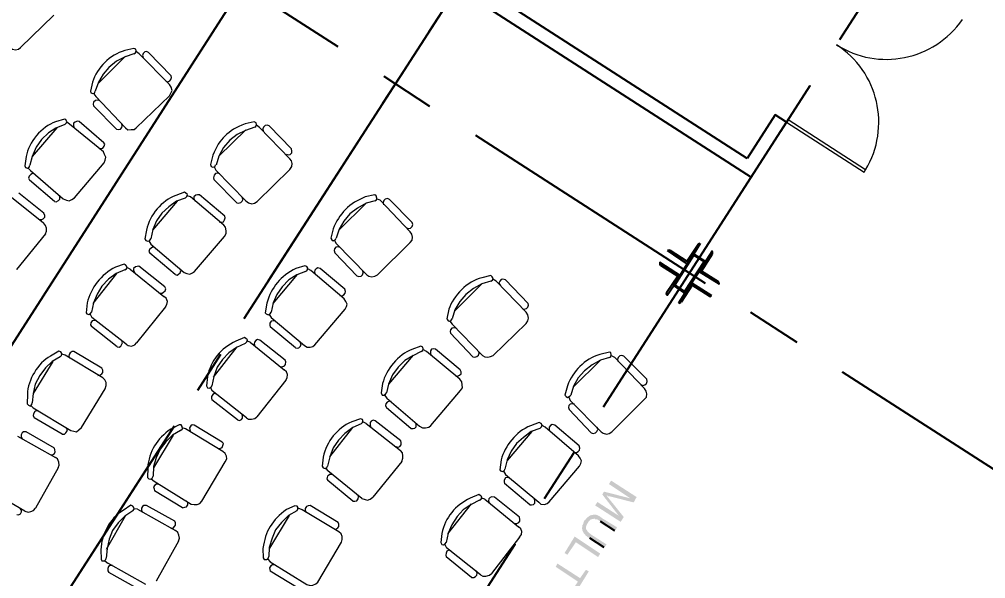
# Model space of a CAD drawing. Header units: inches. Extents: x -48022 to 80112, y -8164 to 5118.
# Drawn here: x 63780.6 to 64063.7, y -480.1 to -316.3 of the extents above; entities that cross this region are included whole.
import ezdxf
from ezdxf.xclip import XClip

# ---------------------------------------------------------------- set-up
doc = ezdxf.new("R2010")
doc.units = ezdxf.units.IN
doc.header["$LTSCALE"] = 10
doc.header["$XCLIPFRAME"] = 0
doc.header["$PDMODE"] = 32
doc.linetypes.add('Amconstr', pattern=[9999, 9999, 0])
doc.linetypes.add('CENTER', pattern=[2, 1.25, -0.25, 0.25, -0.25])
for name, color, linetype in [('1_DIM', 1, 'Continuous'), ('FURN', 6, 'Continuous'), ('ROAD CL', 251, 'CENTER'), ('roads & footpath', 161, 'Continuous')]:
    doc.layers.add(name, color=color, linetype=linetype)
doc.layers.add('A-DOOR', color=2, linetype='Continuous', lineweight=20)
doc.styles.get("Standard").update_dxf_attribs({"font": 'sanss___.ttf'})
doc.dimstyles.new('STANDARD_WS', dxfattribs={"dimscale": 180, "dimtxt": 0.18, "dimasz": 0.0625, "dimexe": 0.1875, "dimexo": 0.0625, "dimgap": 0.09375, "dimtad": 0, "dimdec": 0, "dimzin": 3, "dimdsep": 46, "dimlunit": 4, "dimtxsty": 'Standard', "dimblk": 'DOT', "dimcen": 0.09375, "dimadec": 3, "dimazin": 0, "dimtfac": 1, "dimtdec": 0, "dimtofl": 0, "dimtmove": 1, "dimatfit": 3, "dimldrblk": 'CLOSED', "dimfxl": 0, "dimfrac": 2, "dimtolj": 1, "dimtzin": 3, "dimarcsym": 0})

# ---------------------------------------------------------------- blocks, each defined once
blk = doc.blocks.new('pdf plan')
for points in [[(644.904, 333.462), (644.639, 333.694), (643.415, 332.47), (643.58, 332.305), (644.639, 333.33)], [(644.904, 333.462), (644.639, 333.33), (643.944, 331.941), (644.209, 332.04), (644.209, 332.106), (644.242, 332.106), (644.275, 332.172), (644.275, 332.205), (644.308, 332.271)], [(645.83, 332.503), (645.598, 332.735), (644.473, 332.172), (644.407, 332.139), (644.341, 332.106), (644.209, 332.04), (643.944, 331.941), (644.077, 331.808), (645.466, 332.47)], [(645.83, 332.503), (645.466, 332.47), (644.44, 331.445), (644.606, 331.279)], [(646.26, 332.073), (646.094, 332.238), (645.4, 331.511), (645.4, 331.511), (645.379, 331.494), (645.359, 331.478), (645.339, 331.461), (645.32, 331.444), (645.302, 331.427), (645.283, 331.41), (645.266, 331.393), (645.249, 331.376), (645.233, 331.358), (645.217, 331.34), (645.203, 331.322), (645.189, 331.304), (645.176, 331.285), (645.164, 331.266), (645.153, 331.246), (645.142, 331.226), (645.133, 331.206), (645.125, 331.185), (645.118, 331.164), (645.113, 331.142), (645.108, 331.119), (645.105, 331.096), (645.103, 331.072), (645.102, 331.048), (645.102, 331.048), (645.466, 330.651), (645.466, 330.684), (645.4, 330.717), (645.4, 330.75), (645.367, 330.816), (645.334, 330.849), (645.334, 330.882), (645.334, 331.048), (645.334, 331.114), (645.367, 331.114), (645.4, 331.147), (645.4, 331.213), (645.433, 331.246), (645.466, 331.279), (645.532, 331.345), (645.565, 331.378)], [(647.054, 331.279), (646.921, 331.445), (646.194, 330.717), (646.161, 330.684), (646.161, 330.684), (646.148, 330.675), (646.136, 330.667), (646.125, 330.658), (646.113, 330.648), (646.102, 330.639), (646.091, 330.63), (646.08, 330.621), (646.069, 330.611), (646.058, 330.602), (646.047, 330.593), (646.035, 330.585), (646.024, 330.576), (646.013, 330.568), (646.001, 330.56), (645.989, 330.553), (645.977, 330.546), (645.964, 330.54), (645.951, 330.535), (645.938, 330.53), (645.924, 330.526), (645.91, 330.523), (645.895, 330.52), (645.879, 330.519), (645.863, 330.518), (645.863, 330.518), (645.83, 330.485), (645.797, 330.485), (645.797, 330.485), (645.784, 330.486), (645.772, 330.487), (645.76, 330.488), (645.747, 330.49), (645.735, 330.493), (645.723, 330.497), (645.711, 330.5), (645.699, 330.505), (645.687, 330.51), (645.675, 330.515), (645.663, 330.521), (645.652, 330.527), (645.641, 330.533), (645.63, 330.54), (645.619, 330.547), (645.608, 330.554), (645.598, 330.561), (645.587, 330.569), (645.577, 330.577), (645.568, 330.585), (645.558, 330.593), (645.549, 330.601), (645.54, 330.609), (645.532, 330.618), (645.532, 330.618), (645.102, 331.048), (645.102, 330.882), (645.102, 330.882), (645.106, 330.87), (645.11, 330.859), (645.114, 330.848), (645.119, 330.837), (645.123, 330.828), (645.127, 330.818), (645.131, 330.809), (645.135, 330.8), (645.139, 330.791), (645.143, 330.783), (645.147, 330.775), (645.152, 330.766), (645.156, 330.758), (645.16, 330.75), (645.164, 330.741), (645.168, 330.733), (645.172, 330.724), (645.176, 330.715), (645.181, 330.705), (645.185, 330.695), (645.189, 330.685), (645.193, 330.674), (645.197, 330.663), (645.201, 330.651), (645.201, 330.651), (645.234, 330.618), (645.267, 330.584), (645.267, 330.584), (645.272, 330.572), (645.277, 330.56), (645.283, 330.549), (645.289, 330.538), (645.296, 330.527), (645.304, 330.516), (645.312, 330.506), (645.32, 330.496), (645.329, 330.487), (645.338, 330.478), (645.348, 330.469), (645.358, 330.46), (645.369, 330.452), (645.38, 330.445), (645.391, 330.437), (645.402, 330.43), (645.414, 330.423), (645.426, 330.417), (645.438, 330.411), (645.45, 330.405), (645.462, 330.4), (645.474, 330.395), (645.487, 330.39), (645.499, 330.386), (645.499, 330.386), (645.532, 330.353), (645.565, 330.32), (645.598, 330.32), (645.598, 330.32), (645.627, 330.305), (645.657, 330.292), (645.686, 330.282), (645.716, 330.275), (645.746, 330.269), (645.777, 330.267), (645.807, 330.266), (645.837, 330.267), (645.867, 330.27), (645.898, 330.275), (645.928, 330.282), (645.958, 330.291), (645.988, 330.301), (646.017, 330.312), (646.047, 330.325), (646.076, 330.339), (646.105, 330.355), (646.133, 330.371), (646.161, 330.388), (646.189, 330.406), (646.216, 330.425), (646.242, 330.445), (646.268, 330.465), (646.293, 330.485), (646.293, 330.485), (646.326, 330.518), (646.359, 330.584)], [(647.517, 330.816), (647.351, 330.981), (646.094, 329.757), (646.888, 328.997), (647.021, 329.129), (646.425, 329.757)], [(649.204, 329.162), (648.211, 330.121), (648.079, 329.989), (648.476, 329.559), (647.385, 328.467), (647.55, 328.335), (648.642, 329.394), (649.038, 328.997)]]:
    blk.add_hatch(color=250).paths.add_polyline_path(points)
at = {"color": 250, "linetype": 'Continuous', "lineweight": 5}
for p, q in [((636.237, 333.925), (636.237, 333.363)), ((637.593, 331.18), (638.089, 330.915)), ((639.313, 329.162), (639.379, 328.633)), ((630.514, 328.236), (630.547, 327.706)), ((640.934, 326.582), (641.463, 326.383)), ((631.903, 325.49), (632.399, 325.259)), ((642.588, 324.928), (642.687, 324.399)), ((633.623, 323.472), (633.689, 322.943)), ((624.626, 322.745), (624.626, 322.182)), ((644.308, 322.381), (644.804, 322.215)), ((635.244, 320.892), (635.74, 320.694)), ((626.015, 319.999), (626.511, 319.767)), ((636.931, 319.238), (636.997, 318.709)), ((627.735, 317.981), (627.768, 317.452)), ((619.101, 316.889), (619.101, 316.36)), ((638.618, 316.691), (639.115, 316.526)), ((629.356, 315.401), (629.885, 315.202)), ((641, 314.508), (641.099, 314.011)), ((620.458, 314.177), (620.954, 313.945)), ((631.01, 313.747), (631.109, 313.218)), ((622.178, 312.159), (622.244, 311.63)), ((642.985, 312.225), (643.514, 312.126)), ((632.73, 311.2), (633.226, 311.034)), ((613.544, 311.067), (613.544, 310.538)), ((623.832, 309.579), (624.295, 309.38)), ((635.079, 309.049), (635.211, 308.52)), ((614.933, 308.355), (615.396, 308.123)), ((625.453, 307.925), (625.519, 307.396)), ((637.097, 306.767), (637.626, 306.635)), ((616.653, 306.337), (616.686, 305.808)), ((627.173, 305.378), (627.702, 305.212)), ((638.982, 305.378), (639.181, 304.881)), ((618.274, 303.757), (618.771, 303.558)), ((629.521, 303.227), (629.687, 302.698)), ((641.099, 303.161), (641.629, 303.062)), ((631.539, 300.945), (632.069, 300.813))]:
    blk.add_line(p, q, dxfattribs=at)
at = {"color": 250, "linetype": 'Continuous', "lineweight": -2}
for p, q in [((646.26, 332.073), (645.565, 331.378)), ((647.054, 331.279), (646.359, 330.584))]:
    blk.add_line(p, q, dxfattribs=at)
for points in [[(621.582, 350.565), (613.809, 358.338), (613.809, 358.338)], [(651.156, 357.71), (640.173, 346.694), (640.173, 346.694)], [(625.982, 346.165), (623.799, 348.348), (623.799, 348.348)], [(637.957, 344.511), (635.74, 342.295), (635.74, 342.295)], [(639.214, 332.933), (628.198, 343.949), (628.198, 343.949)], [(633.557, 340.111), (622.542, 329.096), (622.542, 329.096)], [(631.275, 340.31), (631.275, 340.244), (631.275, 340.178)], [(631.275, 340.31), (632.267, 339.351), (631.275, 338.391)], [(631.275, 338.524), (632.102, 339.351), (631.275, 340.178)], [(634.318, 338.391), (633.359, 339.351), (634.318, 340.31)], [(634.318, 340.178), (633.491, 339.351), (634.318, 338.524)], [(634.318, 340.178), (634.351, 340.244), (634.318, 340.31)], [(631.275, 338.524), (631.275, 338.457), (631.275, 338.391)], [(634.318, 338.391), (634.351, 338.457), (634.318, 338.524)], [(643.613, 328.533), (641.397, 330.75), (641.397, 330.75)], [(620.358, 326.879), (618.142, 324.696), (618.142, 324.696)], [(656.812, 315.335), (645.797, 326.35), (645.797, 326.35)], [(615.926, 322.48), (604.943, 311.464), (604.943, 311.464)]]:
    blk.add_lwpolyline(points, dxfattribs=at)
for points in [[(633.293, 338.325), (631.771, 339.814), (632.333, 340.376), (633.855, 338.854)], [(632.002, 340.872), (631.936, 340.872), (631.837, 340.872), (632.829, 339.913), (633.756, 340.872), (633.689, 340.872), (633.623, 340.872), (632.829, 340.045)], [(633.293, 338.391), (631.837, 339.814), (632.333, 340.31), (633.756, 338.854)], [(633.623, 337.829), (633.689, 337.796), (633.756, 337.829), (632.829, 338.821), (631.837, 337.829), (631.936, 337.796), (632.002, 337.829), (632.829, 338.656)]]:
    blk.add_lwpolyline(points, close=True, dxfattribs=at)
at = {"color": 250, "linetype": 'Continuous', "lineweight": 5}
for points in [[(636.6, 334.157), (638.685, 335.447), (638.685, 335.447)], [(638.188, 335.679), (636.634, 334.686), (636.634, 334.686)], [(638.42, 335.282), (638.486, 335.381), (638.486, 335.513), (638.42, 335.613), (638.321, 335.679), (638.188, 335.679)], [(639.28, 335.315), (639.181, 335.447), (639.015, 335.513), (638.85, 335.513), (638.685, 335.447)], [(639.28, 335.315), (640.702, 333.098), (640.702, 333.098)], [(636.634, 334.686), (636.567, 334.587), (636.567, 334.455), (636.634, 334.356), (636.733, 334.289), (636.865, 334.289)], [(636.534, 333.859), (636.501, 333.959), (636.402, 333.992), (636.27, 333.992), (636.237, 333.925)], [(636.6, 334.157), (636.468, 333.992), (636.468, 333.992)], [(636.534, 333.859), (636.567, 333.33), (636.733, 332.801), (636.964, 332.305), (637.295, 331.875), (637.692, 331.511), (638.155, 331.246)], [(637.725, 331.511), (636.567, 333.33), (636.567, 333.33)], [(640.57, 332.503), (640.669, 332.602), (640.769, 332.768), (640.769, 332.933), (640.702, 333.098)], [(640.57, 332.503), (638.453, 331.147), (638.453, 331.147)], [(640.504, 331.941), (640.57, 332.04), (640.57, 332.172), (640.504, 332.271), (640.405, 332.338), (640.272, 332.338)], [(640.504, 331.941), (638.949, 330.981), (638.949, 330.981)], [(638.089, 330.915), (638.188, 330.981), (638.254, 331.048), (638.221, 331.147), (638.155, 331.246)], [(638.254, 331.114), (638.453, 331.147), (638.453, 331.147)], [(638.718, 331.345), (638.651, 331.213), (638.651, 331.114), (638.718, 331.014), (638.817, 330.981), (638.949, 330.981)], [(641.099, 331.114), (639.644, 329.989), (639.644, 329.989)], [(641.397, 330.75), (641.43, 330.882), (641.397, 330.981), (641.331, 331.081), (641.232, 331.114), (641.099, 331.114)], [(641.794, 326.648), (643.746, 328.17), (643.878, 328.269), (643.944, 328.467), (643.911, 328.633), (643.845, 328.765), (642.224, 330.882), (642.092, 330.981), (641.959, 331.048), (641.794, 331.014), (641.629, 330.948)], [(641.629, 330.948), (639.644, 329.427), (639.644, 329.427)], [(632.532, 329.989), (630.944, 328.997), (630.944, 328.997)], [(632.763, 329.592), (632.796, 329.691), (632.796, 329.824), (632.73, 329.923), (632.631, 329.989), (632.532, 329.989)], [(639.644, 329.989), (639.578, 329.857), (639.611, 329.757), (639.677, 329.658), (639.809, 329.625), (639.908, 329.625)], [(630.911, 328.467), (632.995, 329.757), (632.995, 329.757)], [(633.623, 329.625), (633.491, 329.757), (633.359, 329.824), (633.16, 329.824), (632.995, 329.757)], [(633.623, 329.625), (635.013, 327.409), (635.013, 327.409)], [(639.644, 329.427), (639.512, 329.294), (639.512, 329.294)], [(630.944, 328.997), (630.878, 328.864), (630.878, 328.765), (630.944, 328.666), (631.043, 328.6), (631.175, 328.633)], [(639.644, 329.129), (639.578, 329.228), (639.478, 329.294), (639.379, 329.261), (639.313, 329.162)], [(639.644, 329.129), (639.71, 328.6), (639.942, 328.103), (640.206, 327.64), (640.57, 327.243), (641, 326.913), (641.496, 326.681)], [(630.845, 328.17), (630.812, 328.269), (630.712, 328.335), (630.613, 328.302), (630.514, 328.236)], [(630.911, 328.467), (630.745, 328.302), (630.745, 328.302)], [(639.71, 328.633), (641.033, 326.913), (641.033, 326.913)], [(630.845, 328.17), (630.878, 327.64), (631.043, 327.111), (631.275, 326.615), (631.605, 326.185), (632.002, 325.821), (632.466, 325.556)], [(643.779, 327.64), (643.812, 327.74), (643.812, 327.839), (643.746, 327.938), (643.646, 327.971), (643.514, 327.971)], [(632.035, 325.821), (630.878, 327.64), (630.878, 327.64)], [(634.88, 326.813), (634.98, 326.913), (635.046, 327.078), (635.046, 327.243), (635.013, 327.409)], [(643.779, 327.64), (642.29, 326.483), (642.29, 326.483)], [(634.88, 326.813), (632.763, 325.49), (632.763, 325.49)], [(634.847, 326.251), (634.88, 326.35), (634.88, 326.483), (634.814, 326.582), (634.715, 326.648), (634.616, 326.648)], [(641.463, 326.383), (641.529, 326.416), (641.596, 326.516), (641.562, 326.648), (641.496, 326.681)], [(641.596, 326.582), (641.794, 326.648), (641.794, 326.648)], [(642.059, 326.846), (641.992, 326.747), (641.992, 326.615), (642.092, 326.516), (642.191, 326.483), (642.29, 326.483)], [(644.341, 326.913), (642.919, 325.755), (642.919, 325.755)], [(642.919, 325.192), (644.87, 326.747), (644.87, 326.747)], [(644.639, 326.582), (644.672, 326.681), (644.639, 326.813), (644.573, 326.879), (644.473, 326.913), (644.341, 326.913)], [(645.466, 326.681), (645.334, 326.813), (645.168, 326.879), (645.003, 326.846), (644.87, 326.747)], [(645.466, 326.681), (647.153, 324.663), (647.153, 324.663)], [(634.847, 326.251), (633.259, 325.292), (633.259, 325.292)], [(632.399, 325.259), (632.499, 325.292), (632.565, 325.358), (632.565, 325.457), (632.466, 325.556)], [(632.565, 325.391), (632.763, 325.49), (632.763, 325.49)], [(633.028, 325.622), (632.995, 325.523), (632.995, 325.424), (633.061, 325.325), (633.16, 325.292), (633.259, 325.292)], [(642.919, 325.755), (642.886, 325.622), (642.886, 325.523), (642.952, 325.424), (643.051, 325.391), (643.183, 325.391)], [(635.41, 325.391), (633.954, 324.266), (633.954, 324.266)], [(635.939, 325.259), (633.987, 323.737), (633.987, 323.737)], [(635.707, 325.06), (635.74, 325.159), (635.707, 325.292), (635.641, 325.391), (635.542, 325.424), (635.41, 325.391)], [(636.104, 320.958), (638.056, 322.447), (638.188, 322.579), (638.221, 322.745), (638.221, 322.943), (638.155, 323.075), (636.567, 325.159), (636.435, 325.292), (636.27, 325.325), (636.104, 325.325), (635.939, 325.259)], [(642.919, 324.895), (642.886, 324.994), (642.753, 325.06), (642.654, 324.994), (642.588, 324.928)], [(642.919, 325.192), (642.819, 325.027), (642.819, 325.027)], [(626.61, 324.498), (625.056, 323.505), (625.056, 323.505)], [(626.842, 324.101), (626.908, 324.233), (626.908, 324.332), (626.842, 324.432), (626.743, 324.498), (626.61, 324.498)], [(642.919, 324.895), (643.051, 324.365), (643.25, 323.869), (643.547, 323.439), (643.944, 323.042), (644.374, 322.745), (644.87, 322.513)], [(644.407, 322.711), (643.018, 324.399), (643.018, 324.399)], [(647.087, 324.035), (647.186, 324.167), (647.219, 324.332), (647.219, 324.531), (647.153, 324.663)], [(624.989, 322.976), (627.107, 324.266), (627.107, 324.266)], [(627.702, 324.134), (627.603, 324.266), (627.437, 324.332), (627.272, 324.332), (627.107, 324.266)], [(627.702, 324.134), (629.124, 321.918), (629.124, 321.918)], [(633.954, 324.266), (633.921, 324.167), (633.921, 324.035), (633.987, 323.968), (634.12, 323.935), (634.219, 323.935)], [(647.087, 324.035), (645.168, 322.48), (645.168, 322.48)], [(647.12, 323.505), (647.153, 323.638), (647.12, 323.737), (647.054, 323.836), (646.954, 323.869), (646.822, 323.869)], [(625.056, 323.505), (624.989, 323.406), (624.989, 323.274), (625.056, 323.175), (625.155, 323.108), (625.287, 323.108)], [(633.921, 323.439), (633.888, 323.538), (633.789, 323.572), (633.689, 323.572), (633.623, 323.472)], [(633.987, 323.737), (633.855, 323.572), (633.855, 323.572)], [(633.921, 323.439), (634.053, 322.91), (634.219, 322.414), (634.516, 321.951), (634.88, 321.554), (635.343, 321.223), (635.807, 320.991)], [(647.12, 323.505), (645.664, 322.348), (645.664, 322.348)], [(624.956, 322.678), (624.923, 322.778), (624.824, 322.811), (624.692, 322.811), (624.626, 322.745)], [(624.989, 322.976), (624.89, 322.811), (624.89, 322.811)], [(634.02, 322.943), (635.343, 321.223), (635.343, 321.223)], [(624.956, 322.678), (624.989, 322.149), (625.155, 321.62), (625.386, 321.124), (625.717, 320.694), (626.114, 320.33), (626.577, 320.065)], [(638.089, 321.918), (638.122, 322.05), (638.122, 322.149), (638.056, 322.248), (637.924, 322.281), (637.824, 322.281)], [(644.804, 322.215), (644.937, 322.248), (644.97, 322.348), (644.937, 322.447), (644.87, 322.513)], [(644.97, 322.414), (645.168, 322.48), (645.168, 322.48)], [(645.4, 322.678), (645.334, 322.579), (645.367, 322.447), (645.466, 322.381), (645.565, 322.348), (645.664, 322.348)], [(626.147, 320.33), (624.989, 322.149), (624.989, 322.149)], [(628.992, 321.322), (629.091, 321.421), (629.158, 321.587), (629.158, 321.752), (629.124, 321.918)], [(638.089, 321.918), (636.634, 320.826), (636.634, 320.826)], [(628.992, 321.322), (626.875, 319.999), (626.875, 319.999)], [(628.926, 320.76), (628.992, 320.859), (628.992, 320.991), (628.926, 321.091), (628.827, 321.157), (628.694, 321.157)], [(636.336, 321.157), (636.303, 321.057), (636.336, 320.925), (636.402, 320.826), (636.501, 320.793), (636.634, 320.826)], [(638.651, 321.223), (637.229, 320.032), (637.229, 320.032)], [(637.262, 319.503), (639.181, 321.091), (639.181, 321.091)], [(638.916, 320.859), (638.982, 320.991), (638.949, 321.091), (638.883, 321.19), (638.751, 321.223), (638.651, 321.223)], [(639.809, 321.024), (639.644, 321.124), (639.512, 321.157), (639.346, 321.157), (639.181, 321.091)], [(628.926, 320.76), (627.371, 319.8), (627.371, 319.8)], [(635.74, 320.694), (635.873, 320.727), (635.906, 320.826), (635.873, 320.925), (635.807, 320.991)], [(635.906, 320.859), (636.104, 320.958), (636.104, 320.958)], [(639.809, 321.024), (641.463, 318.973), (641.463, 318.973)], [(626.511, 319.767), (626.61, 319.8), (626.677, 319.867), (626.643, 319.999), (626.577, 320.065)], [(626.677, 319.933), (626.875, 319.999), (626.875, 319.999)], [(627.14, 320.164), (627.074, 320.032), (627.074, 319.933), (627.14, 319.834), (627.239, 319.8), (627.371, 319.8)], [(637.229, 320.032), (637.163, 319.933), (637.196, 319.8), (637.262, 319.734), (637.394, 319.701), (637.494, 319.701)], [(629.521, 319.933), (628.066, 318.808), (628.066, 318.808)], [(630.051, 319.767), (628.066, 318.246), (628.066, 318.246)], [(629.819, 319.569), (629.852, 319.701), (629.819, 319.8), (629.753, 319.9), (629.654, 319.933), (629.521, 319.933)], [(630.216, 315.467), (632.168, 316.989), (632.3, 317.121), (632.333, 317.286), (632.333, 317.452), (632.267, 317.584), (630.646, 319.701), (630.514, 319.8), (630.382, 319.867), (630.216, 319.834), (630.051, 319.767)], [(637.262, 319.503), (637.13, 319.337), (637.13, 319.337)], [(637.229, 319.205), (637.163, 319.304), (637.064, 319.337), (636.997, 319.337), (636.931, 319.238)], [(637.229, 319.205), (637.328, 318.709), (637.56, 318.18), (637.858, 317.749), (638.221, 317.353), (638.685, 317.055), (639.181, 316.823)], [(641.397, 318.345), (641.496, 318.51), (641.562, 318.643), (641.529, 318.808), (641.463, 318.973)], [(619.465, 317.121), (621.582, 318.444), (621.582, 318.444)], [(621.053, 318.643), (619.498, 317.683), (619.498, 317.683)], [(621.285, 318.279), (621.351, 318.411), (621.351, 318.51), (621.285, 318.61), (621.185, 318.643), (621.053, 318.643)], [(622.178, 318.312), (622.045, 318.444), (621.88, 318.51), (621.715, 318.51), (621.582, 318.444)], [(622.178, 318.312), (623.567, 316.095), (623.567, 316.095)], [(628.066, 318.808), (628, 318.676), (628.033, 318.576), (628.099, 318.477), (628.198, 318.444), (628.331, 318.444)], [(638.685, 317.055), (637.328, 318.709), (637.328, 318.709)], [(641.397, 318.345), (639.445, 316.79), (639.445, 316.79)], [(628.066, 317.948), (628, 318.047), (627.901, 318.113), (627.801, 318.08), (627.735, 317.981)], [(628.066, 318.246), (627.934, 318.113), (627.934, 318.113)], [(628.066, 317.948), (628.132, 317.419), (628.331, 316.922), (628.628, 316.459), (628.992, 316.062), (629.422, 315.765), (629.918, 315.533)], [(641.43, 317.816), (639.975, 316.658), (639.975, 316.658)], [(641.43, 317.816), (641.463, 317.915), (641.463, 318.047), (641.364, 318.146), (641.265, 318.18), (641.166, 318.18)], [(619.498, 317.683), (619.432, 317.584), (619.432, 317.452), (619.498, 317.353), (619.597, 317.286), (619.73, 317.286)], [(628.132, 317.452), (629.455, 315.732), (629.455, 315.732)], [(619.399, 316.856), (619.366, 316.922), (619.267, 316.989), (619.167, 316.989), (619.101, 316.889)], [(619.465, 317.121), (619.3, 316.989), (619.3, 316.989)], [(619.399, 316.856), (619.465, 316.294), (619.597, 315.798), (619.829, 315.302), (620.16, 314.872), (620.59, 314.508), (621.053, 314.243)], [(632.201, 316.459), (632.234, 316.559), (632.234, 316.658), (632.168, 316.757), (632.035, 316.823), (631.936, 316.79)], [(639.115, 316.526), (639.214, 316.559), (639.28, 316.658), (639.247, 316.757), (639.181, 316.823)], [(639.28, 316.691), (639.445, 316.79), (639.445, 316.79)], [(639.71, 316.989), (639.677, 316.856), (639.71, 316.757), (639.743, 316.691), (639.875, 316.625), (639.975, 316.658)], [(642.456, 316.724), (641.166, 315.368), (641.166, 315.368)], [(642.985, 316.658), (641.298, 314.872), (641.298, 314.872)], [(642.753, 316.426), (642.786, 316.526), (642.753, 316.658), (642.687, 316.724), (642.555, 316.757), (642.456, 316.724)], [(643.812, 312.457), (645.532, 314.243), (645.631, 314.408), (645.631, 314.574), (645.598, 314.739), (645.532, 314.872), (643.58, 316.691), (643.448, 316.757), (643.283, 316.79), (643.117, 316.757), (642.985, 316.658)], [(620.59, 314.508), (619.432, 316.327), (619.432, 316.327)], [(632.201, 316.459), (630.712, 315.302), (630.712, 315.302)], [(623.402, 315.467), (623.534, 315.599), (623.633, 315.765), (623.633, 315.93), (623.567, 316.095)], [(630.448, 315.665), (630.415, 315.566), (630.415, 315.434), (630.514, 315.335), (630.613, 315.302), (630.712, 315.302)], [(632.763, 315.732), (631.341, 314.574), (631.341, 314.574)], [(631.341, 314.011), (633.293, 315.566), (633.293, 315.566)], [(633.061, 315.401), (633.094, 315.5), (633.061, 315.632), (632.995, 315.699), (632.862, 315.765), (632.763, 315.732)], [(633.888, 315.533), (633.756, 315.632), (633.59, 315.699), (633.425, 315.665), (633.293, 315.566)], [(623.402, 315.467), (621.318, 314.177), (621.318, 314.177)], [(623.402, 314.938), (623.435, 315.037), (623.435, 315.169), (623.369, 315.268), (623.269, 315.335), (623.17, 315.302)], [(629.885, 315.202), (629.951, 315.235), (630.018, 315.335), (629.985, 315.467), (629.918, 315.533)], [(630.018, 315.401), (630.216, 315.467), (630.216, 315.467)], [(633.888, 315.533), (635.575, 313.482), (635.575, 313.482)], [(641.166, 315.368), (641.166, 315.268), (641.166, 315.169), (641.265, 315.07), (641.364, 315.037), (641.496, 315.07)], [(623.402, 314.938), (621.814, 313.945), (621.814, 313.945)], [(631.341, 314.574), (631.275, 314.442), (631.308, 314.342), (631.374, 314.243), (631.473, 314.21), (631.605, 314.21)], [(641.298, 314.574), (641.232, 314.64), (641.099, 314.673), (641.033, 314.64), (641, 314.508)], [(641.298, 314.872), (641.166, 314.673), (641.166, 314.673)], [(641.298, 314.574), (641.463, 314.045), (641.761, 313.581), (642.092, 313.151), (642.522, 312.854), (643.018, 312.589), (643.514, 312.457)], [(620.954, 313.945), (621.053, 313.945), (621.119, 314.045), (621.119, 314.177), (621.02, 314.21)], [(621.119, 314.111), (621.318, 314.177), (621.318, 314.177)], [(621.582, 314.342), (621.516, 314.21), (621.516, 314.111), (621.582, 314.011), (621.715, 313.945), (621.814, 313.945)], [(623.997, 314.111), (622.509, 312.953), (622.509, 312.953)], [(624.493, 313.945), (622.509, 312.424), (622.509, 312.424)], [(624.262, 313.747), (624.295, 313.846), (624.295, 313.978), (624.196, 314.045), (624.096, 314.111), (623.997, 314.111)], [(624.659, 309.645), (626.643, 311.167), (626.743, 311.299), (626.809, 311.464), (626.776, 311.63), (626.71, 311.762), (625.122, 313.846), (624.989, 313.978), (624.824, 314.011), (624.626, 314.011), (624.493, 313.945)], [(631.341, 314.011), (631.242, 313.846), (631.242, 313.846)], [(641.463, 314.078), (643.051, 312.589), (643.051, 312.589)], [(631.341, 313.714), (631.275, 313.813), (631.175, 313.879), (631.076, 313.813), (631.01, 313.747)], [(631.341, 313.714), (631.473, 313.184), (631.672, 312.688), (631.969, 312.258), (632.333, 311.861), (632.796, 311.564), (633.293, 311.332)], [(635.509, 312.887), (635.608, 312.986), (635.641, 313.151), (635.641, 313.35), (635.575, 313.482)], [(645.631, 313.714), (644.341, 312.357), (644.341, 312.357)], [(615.529, 312.821), (613.941, 311.828), (613.941, 311.828)], [(615.76, 312.457), (615.826, 312.556), (615.793, 312.688), (615.727, 312.754), (615.628, 312.821), (615.529, 312.821)], [(622.509, 312.953), (622.475, 312.854), (622.475, 312.754), (622.542, 312.622), (622.641, 312.589), (622.773, 312.622)], [(632.829, 311.53), (631.44, 313.218), (631.44, 313.218)], [(635.509, 312.887), (633.59, 311.299), (633.59, 311.299)], [(613.908, 311.299), (615.992, 312.622), (615.992, 312.622)], [(616.62, 312.49), (616.488, 312.589), (616.356, 312.688), (616.157, 312.688), (615.992, 312.622)], [(616.62, 312.49), (618.01, 310.24), (618.01, 310.24)], [(622.509, 312.126), (622.442, 312.225), (622.343, 312.291), (622.244, 312.225), (622.178, 312.159)], [(622.509, 312.424), (622.409, 312.258), (622.409, 312.258)], [(635.509, 312.357), (634.086, 311.167), (634.086, 311.167)], [(635.509, 312.357), (635.575, 312.457), (635.542, 312.589), (635.476, 312.655), (635.377, 312.688), (635.244, 312.688)], [(643.514, 312.126), (643.613, 312.159), (643.646, 312.291), (643.613, 312.391), (643.514, 312.457)], [(643.646, 312.357), (643.812, 312.457), (643.812, 312.457)], [(644.043, 312.688), (644.01, 312.556), (644.043, 312.457), (644.143, 312.357), (644.242, 312.357), (644.341, 312.357)], [(613.941, 311.828), (613.875, 311.729), (613.875, 311.63), (613.941, 311.53), (614.04, 311.464), (614.172, 311.464)], [(622.509, 312.126), (622.575, 311.597), (622.806, 311.1), (623.071, 310.637), (623.435, 310.24), (623.865, 309.943), (624.361, 309.711)], [(613.842, 311.001), (613.809, 311.1), (613.709, 311.167), (613.61, 311.167), (613.544, 311.067)], [(613.908, 311.299), (613.775, 311.167), (613.775, 311.167)], [(622.575, 311.63), (623.898, 309.91), (623.898, 309.91)], [(633.226, 311.034), (633.359, 311.067), (633.392, 311.167), (633.359, 311.299), (633.293, 311.332)], [(633.392, 311.233), (633.59, 311.299), (633.59, 311.299)], [(633.822, 311.497), (633.756, 311.398), (633.789, 311.299), (633.888, 311.2), (633.987, 311.167), (634.086, 311.167)], [(636.567, 311.233), (635.277, 309.876), (635.277, 309.876)], [(637.097, 311.167), (635.377, 309.347), (635.377, 309.347)], [(636.865, 310.935), (636.898, 311.034), (636.865, 311.167), (636.766, 311.233), (636.667, 311.299), (636.567, 311.233)], [(637.924, 306.965), (639.644, 308.752), (639.71, 308.917), (639.743, 309.083), (639.71, 309.248), (639.611, 309.38), (637.692, 311.167), (637.56, 311.299), (637.394, 311.299), (637.229, 311.266), (637.097, 311.167)], [(613.842, 311.001), (613.908, 310.472), (614.04, 309.943), (614.305, 309.446), (614.602, 309.049), (614.999, 308.686), (615.463, 308.388)], [(626.643, 310.637), (625.155, 309.48), (625.155, 309.48)], [(626.643, 310.637), (626.71, 310.737), (626.677, 310.836), (626.61, 310.935), (626.511, 311.001), (626.379, 310.968)], [(615.066, 308.653), (613.875, 310.505), (613.875, 310.505)], [(617.877, 309.645), (618.01, 309.744), (618.043, 309.943), (618.076, 310.108), (618.01, 310.24)], [(617.877, 309.645), (615.76, 308.355), (615.76, 308.355)], [(617.844, 309.116), (617.877, 309.215), (617.877, 309.347), (617.811, 309.446), (617.712, 309.48), (617.613, 309.48)], [(624.295, 309.38), (624.394, 309.413), (624.46, 309.513), (624.46, 309.612), (624.361, 309.711)], [(624.46, 309.579), (624.659, 309.645), (624.659, 309.645)], [(624.89, 309.81), (624.857, 309.711), (624.89, 309.612), (624.956, 309.513), (625.056, 309.446), (625.155, 309.48)], [(627.206, 309.91), (625.75, 308.719), (625.75, 308.719)], [(625.816, 308.189), (627.735, 309.744), (627.735, 309.744)], [(627.504, 309.579), (627.537, 309.678), (627.504, 309.777), (627.437, 309.876), (627.338, 309.943), (627.206, 309.91)], [(628.331, 309.711), (628.231, 309.81), (628.066, 309.876), (627.867, 309.843), (627.735, 309.744)], [(628.331, 309.711), (629.985, 307.66), (629.985, 307.66)], [(635.277, 309.876), (635.244, 309.777), (635.277, 309.678), (635.377, 309.579), (635.476, 309.579), (635.575, 309.579)], [(617.844, 309.116), (616.256, 308.123), (616.256, 308.123)], [(635.41, 309.049), (635.343, 309.182), (635.211, 309.182), (635.112, 309.149), (635.079, 309.049)], [(635.377, 309.347), (635.277, 309.182), (635.277, 309.182)], [(635.41, 309.049), (635.575, 308.553), (635.873, 308.09), (636.204, 307.693), (636.634, 307.362), (637.097, 307.098), (637.626, 306.965)], [(615.396, 308.123), (615.496, 308.123), (615.562, 308.223), (615.562, 308.322), (615.463, 308.388)], [(616.025, 308.487), (615.992, 308.388), (615.992, 308.289), (616.058, 308.156), (616.157, 308.123), (616.256, 308.123)], [(625.75, 308.719), (625.75, 308.619), (625.75, 308.52), (625.816, 308.388), (625.949, 308.355), (626.048, 308.388)], [(635.575, 308.586), (637.163, 307.098), (637.163, 307.098)], [(639.743, 308.223), (639.743, 308.355), (639.743, 308.454), (639.644, 308.553), (639.512, 308.586), (639.412, 308.52)], [(615.595, 308.289), (615.76, 308.355), (615.76, 308.355)], [(618.44, 308.256), (616.951, 307.131), (616.951, 307.131)], [(618.936, 308.123), (616.984, 306.569), (616.984, 306.569)], [(618.704, 307.925), (618.737, 308.024), (618.737, 308.123), (618.638, 308.223), (618.539, 308.289), (618.44, 308.256)], [(619.101, 303.823), (621.086, 305.311), (621.185, 305.477), (621.251, 305.609), (621.218, 305.775), (621.152, 305.94), (619.564, 308.024), (619.432, 308.123), (619.267, 308.189), (619.101, 308.156), (618.936, 308.123)], [(625.783, 307.892), (625.75, 307.991), (625.651, 308.057), (625.519, 307.991), (625.453, 307.925)], [(625.816, 308.189), (625.684, 308.024), (625.684, 308.024)], [(625.783, 307.892), (625.883, 307.362), (626.114, 306.866), (626.412, 306.403), (626.809, 306.039), (627.239, 305.742), (627.735, 305.51)], [(639.743, 308.223), (638.453, 306.866), (638.453, 306.866)], [(627.272, 305.708), (625.883, 307.396), (625.883, 307.396)], [(629.951, 307.065), (630.051, 307.164), (630.117, 307.329), (630.084, 307.528), (629.985, 307.66)], [(640.405, 307.627), (639.181, 306.238), (639.181, 306.238)], [(639.28, 305.708), (640.934, 307.561), (640.934, 307.561)], [(640.735, 307.329), (640.769, 307.462), (640.702, 307.561), (640.636, 307.627), (640.504, 307.66), (640.405, 307.627)], [(641.562, 307.594), (641.397, 307.693), (641.232, 307.693), (641.066, 307.66), (640.934, 307.561)], [(641.562, 307.594), (643.514, 305.874), (643.514, 305.874)], [(610.732, 306.999), (612.121, 304.749), (612.121, 304.749)], [(616.951, 307.131), (616.918, 307.032), (616.951, 306.899), (616.984, 306.8), (617.117, 306.767), (617.216, 306.767)], [(629.951, 307.065), (628.033, 305.477), (628.033, 305.477)], [(629.985, 306.535), (630.018, 306.635), (629.985, 306.734), (629.918, 306.8), (629.819, 306.866), (629.687, 306.866)], [(637.626, 306.635), (637.725, 306.701), (637.758, 306.8), (637.725, 306.899), (637.626, 306.965)], [(637.758, 306.833), (637.924, 306.965), (637.924, 306.965)], [(638.155, 307.164), (638.122, 307.065), (638.155, 306.965), (638.221, 306.866), (638.354, 306.866), (638.453, 306.866)], [(616.951, 306.304), (616.885, 306.403), (616.819, 306.436), (616.686, 306.403), (616.653, 306.337)], [(616.984, 306.569), (616.852, 306.436), (616.852, 306.436)], [(616.951, 306.304), (617.05, 305.742), (617.216, 305.278), (617.513, 304.815), (617.877, 304.418), (618.34, 304.088), (618.804, 303.856)], [(629.985, 306.535), (628.529, 305.345), (628.529, 305.345)], [(639.181, 306.238), (639.148, 306.105), (639.181, 306.006), (639.28, 305.94), (639.412, 305.907), (639.512, 305.94)], [(617.05, 305.808), (618.34, 304.088), (618.34, 304.088)], [(628.264, 305.675), (628.231, 305.576), (628.231, 305.444), (628.331, 305.345), (628.43, 305.311), (628.529, 305.345)], [(639.28, 305.708), (639.214, 305.51), (639.214, 305.51)], [(621.119, 304.782), (621.152, 304.881), (621.119, 305.014), (621.053, 305.113), (620.921, 305.146), (620.821, 305.146)], [(627.702, 305.212), (627.768, 305.245), (627.834, 305.345), (627.801, 305.444), (627.735, 305.51)], [(627.834, 305.411), (628.033, 305.477), (628.033, 305.477)], [(630.977, 305.411), (629.72, 304.054), (629.72, 304.054)], [(631.539, 305.345), (629.819, 303.525), (629.819, 303.525)], [(631.341, 305.113), (631.341, 305.212), (631.308, 305.345), (631.242, 305.411), (631.109, 305.444), (630.977, 305.411)], [(632.366, 301.11), (634.086, 302.93), (634.153, 303.095), (634.219, 303.227), (634.153, 303.393), (634.053, 303.558), (632.168, 305.345), (632.002, 305.444), (631.837, 305.477), (631.672, 305.444), (631.539, 305.345)], [(639.313, 305.411), (639.247, 305.51), (639.148, 305.51), (639.048, 305.477), (638.982, 305.378)], [(639.313, 305.411), (639.512, 304.915), (639.809, 304.451), (640.173, 304.054), (640.603, 303.757), (641.099, 303.525), (641.629, 303.36)], [(643.58, 305.245), (641.926, 303.393), (641.926, 303.393)], [(611.989, 304.154), (612.121, 304.286), (612.188, 304.451), (612.188, 304.617), (612.121, 304.749)], [(621.119, 304.782), (619.631, 303.657), (619.631, 303.657)], [(641.132, 303.492), (639.512, 304.948), (639.512, 304.948)], [(643.68, 304.716), (642.456, 303.327), (642.456, 303.327)], [(619.333, 303.988), (619.3, 303.889), (619.333, 303.79), (619.399, 303.691), (619.498, 303.624), (619.631, 303.657)], [(621.648, 304.054), (620.226, 302.897), (620.226, 302.897)], [(621.946, 303.724), (621.979, 303.856), (621.946, 303.955), (621.88, 304.054), (621.781, 304.088), (621.648, 304.054)], [(622.806, 303.889), (622.674, 303.988), (622.509, 304.021), (622.343, 303.988), (622.178, 303.922)], [(629.72, 304.054), (629.687, 303.955), (629.753, 303.823), (629.819, 303.757), (629.918, 303.724), (630.051, 303.757)], [(618.771, 303.558), (618.87, 303.591), (618.936, 303.691), (618.903, 303.79), (618.804, 303.856)], [(618.936, 303.724), (619.101, 303.823), (619.101, 303.823)], [(620.259, 302.367), (622.178, 303.922), (622.178, 303.922)], [(622.806, 303.889), (624.46, 301.838), (624.46, 301.838)], [(629.819, 303.525), (629.72, 303.36), (629.72, 303.36)], [(642.125, 303.624), (642.092, 303.492), (642.125, 303.393), (642.224, 303.327), (642.356, 303.294), (642.456, 303.327)], [(629.852, 303.227), (629.786, 303.327), (629.687, 303.36), (629.588, 303.327), (629.521, 303.227)], [(629.852, 303.227), (630.018, 302.731), (630.282, 302.268), (630.646, 301.871), (631.076, 301.507), (631.572, 301.276), (632.069, 301.11)], [(641.629, 303.062), (641.728, 303.095), (641.761, 303.227), (641.695, 303.327), (641.629, 303.36)], [(641.761, 303.261), (641.926, 303.393), (641.926, 303.393)], [(630.018, 302.764), (631.572, 301.276), (631.572, 301.276)], [(634.186, 302.4), (632.929, 301.044), (632.929, 301.044)], [(634.186, 302.4), (634.219, 302.533), (634.153, 302.632), (634.086, 302.698), (633.987, 302.764), (633.888, 302.698)], [(634.88, 301.805), (633.623, 300.416), (633.623, 300.416)], [(635.178, 301.507), (635.211, 301.607), (635.178, 301.739), (635.079, 301.805), (634.98, 301.805), (634.88, 301.805)], [(636.005, 301.772), (635.873, 301.871), (635.707, 301.871), (635.509, 301.838), (635.41, 301.739)], [(636.005, 301.772), (637.99, 300.019), (637.99, 300.019)], [(632.598, 301.342), (632.565, 301.243), (632.598, 301.143), (632.697, 301.044), (632.796, 301.011), (632.929, 301.044)], [(633.756, 299.886), (635.41, 301.739), (635.41, 301.739)], [(632.069, 300.813), (632.168, 300.879), (632.234, 300.978), (632.168, 301.077), (632.069, 301.11)], [(632.201, 301.011), (632.366, 301.11), (632.366, 301.11)], [(633.623, 300.416), (633.59, 300.283), (633.623, 300.184), (633.723, 300.118), (633.855, 300.085), (633.954, 300.118)], [(638.023, 299.39), (638.122, 299.556), (638.122, 299.721), (638.089, 299.886), (637.99, 300.019)], [(638.023, 299.39), (636.369, 297.571), (636.369, 297.571)], [(638.122, 298.894), (638.155, 298.993), (638.122, 299.126), (638.023, 299.192), (637.924, 299.225), (637.824, 299.159)]]:
    blk.add_lwpolyline(points, dxfattribs=at)
for points in [[(636.237, 333.363), (636.336, 332.437), (636.832, 331.676), (637.593, 331.18)], [(639.379, 328.633), (639.545, 327.74), (640.173, 326.979), (640.934, 326.582)], [(630.547, 327.706), (630.547, 326.879), (631.208, 325.887), (631.903, 325.49)], [(642.687, 324.399), (642.919, 323.472), (643.448, 322.778), (644.308, 322.381)], [(633.689, 322.943), (633.822, 322.116), (634.483, 321.256), (635.244, 320.892)], [(624.626, 322.182), (624.758, 321.256), (625.254, 320.495), (626.015, 319.999)], [(636.997, 318.709), (637.196, 317.783), (637.758, 317.088), (638.618, 316.691)], [(627.768, 317.452), (628.033, 316.492), (628.496, 315.864), (629.356, 315.401)], [(619.101, 316.36), (619.267, 315.302), (619.597, 314.772), (620.458, 314.177)], [(641.099, 314.011), (641.496, 313.085), (642.059, 312.556), (642.985, 312.225)], [(631.109, 313.218), (631.308, 312.291), (631.87, 311.597), (632.73, 311.2)], [(622.244, 311.63), (622.376, 310.77), (623.005, 309.943), (623.832, 309.579)], [(613.544, 310.538), (613.643, 309.645), (614.139, 308.785), (614.933, 308.355)], [(635.211, 308.52), (635.575, 307.66), (636.204, 307.032), (637.097, 306.767)], [(625.519, 307.396), (625.75, 306.502), (626.379, 305.775), (627.173, 305.378)], [(616.686, 305.808), (616.786, 304.981), (617.513, 304.054), (618.274, 303.757)], [(639.181, 304.881), (639.478, 304.021), (640.239, 303.393), (641.099, 303.161)], [(629.687, 302.698), (629.918, 301.904), (630.745, 301.143), (631.539, 300.945)]]:
    blk.add_open_spline(points, degree=3, dxfattribs=at)
at = {"layer": 'A-DOOR', "color": 250}
blk.add_lwpolyline([(625.447, 346.7), (625.556, 346.591), (629.277, 350.311), (629.167, 350.42)], close=True, dxfattribs=at)
for centre, start, end in [((618.112, 354.033), 315.0184, 43.2714), ((625.558, 346.586), 46.7286, 134.9816)]:
    blk.add_arc(centre, 5.265, start, end, dxfattribs=at)
at = {"layer": 'FURN', "color": 250, "linetype": 'Amconstr', "lineweight": 25}
for p, q in [((625.556, 346.591), (625.005, 346.039)), ((628.198, 343.949), (625.556, 346.591)), ((625.005, 346.039), (627.096, 343.949)), ((590.619, 306.37), (628.198, 343.949)), ((627.096, 343.949), (591.322, 308.175))]:
    blk.add_line(p, q, dxfattribs=at)
blk.add_lwpolyline([(611.36, 317.881), (647.714, 281.526)], dxfattribs=at)
at = {"layer": 'ROAD CL', "ltscale": 5}
blk.add_lwpolyline([(704.059, 239.558), (552.829, 391.321), (159.011, 392.014)], dxfattribs=at)
blk = doc.blocks.new('_Dot')
at = {"color": 0, "linetype": 'ByBlock', "lineweight": -2}
blk.add_line((-0.5, 0), (-1, 0), dxfattribs=at)
at = {"color": 0, "linetype": 'ByBlock', "const_width": 0.5}
blk.add_lwpolyline([(-0.25, 0, 1), (0.25, 0, 1)], format="xyb", close=True, dxfattribs=at)
blk = doc.blocks.new('*D201')
at = {"layer": '1_DIM', "color": 0, "lineweight": -2, "transparency": 16777216}
blk.add_line((66319.12, -277.29), (66319.12, 641.74), dxfattribs=at)
for start, end in [(90.060638, 95.578407), (96.552079, 102.069847)]:
    blk.add_arc((66319.12, -10021.85), 10629.84, start, end, dxfattribs=at)
at = {"layer": 'Defpoints', "color": 0, "transparency": 16777216}
for p in [(63731.75, 2015.89), (65569.57, 581.53), (64150.66, 66.92), (66319.12, -288.54), (66319.12, -1080.54)]:
    blk.add_point(p, dxfattribs=at)
at = {"layer": '1_DIM', "color": 0, "lineweight": -2, "transparency": 16777216, "xscale": 11.25, "yscale": 11.25, "zscale": 11.25}
for p, rotation in [((66319.12, 607.99), 0.03031924790928877), ((64085.38, 370.64), 192.1001664814439)]:
    blk.add_blockref('_Dot', p, dxfattribs=dict(at, rotation=rotation))
at = {"layer": '1_DIM', "color": 0, "transparency": 16777216, "insert": (65195.96, 548.48), "char_height": 32.4, "attachment_point": 5, "rotation": 6.0652}
blk.add_mtext('\\A1;12.130°', dxfattribs=at)
blk = doc.blocks.new('_Closed')
at = {"color": 0, "linetype": 'ByBlock', "lineweight": -2}
for p, q in [((-1, 0.167), (0, 0)), ((-1, 0.167), (-1, -0.167)), ((0, 0), (-1, -0.167)), ((0, 0), (-1, 0))]:
    blk.add_line(p, q, dxfattribs=at)

msp = doc.modelspace()

# ---------------------------------------------------------------- linework, layer by layer
at = {"layer": 'ROAD CL', "color": 1, "ltscale": 5}
msp.add_lwpolyline([(63575.07, -823.84), (64150.66, 66.92), (63731.75, 2015.89)], dxfattribs=at)
msp.add_lwpolyline([(55517.7, -440.43, -0.127208), (64593.65, -102.8, -0.187226), (65700.19, -781.38, 0.079949), (66064.65, -1133.43, -0.270065), (66247.12, -1446.61), (66247.12, -1896.11)], format="xyb", dxfattribs=at)
at = {"layer": 'roads & footpath'}
for points in [[(56189.97, -334.08, -0.119098), (64665.4, -198.62, -0.20744), (65768.53, -1002.89, 0.151135), (66044.45, -1258.17, -0.2887), (66175.12, -1465.62), (66175.12, -2004.01, -0.414091), (65944.95, -2234.28)], [(56191.66, -339.84, -0.119095), (64664.09, -204.48, -0.207436), (65763.35, -1005.91, 0.151126), (66041.86, -1263.59, -0.2887), (66169.12, -1465.62), (66169.12, -1749.31)]]:
    msp.add_lwpolyline(points, format="xyb", dxfattribs=at)

# ---------------------------------------------------------------- block references
at = {"linetype": 'Amconstr', "lineweight": 25}
ref = msp.add_blockref('pdf plan', (61586.99, 2414.1), dxfattribs=dict(at, xscale=5.131858713091743, yscale=5.131858713091743, zscale=5.131858713091743, rotation=282.2313422511228))
XClip(ref).set_block_clipping_path([(164.4791717222, 449.2939431408), (576.659918646, 448.5683895352), (739.282937211, 285.3718372324), (658.1213050436, 204.4954374036), (528.9983881636, 334.0737409183), (235.5965602188, 334.5902103453), (235.5625337246, 315.2600524106), (164.2434555072, 315.3855939715)])

# ---------------------------------------------------------------- dimensions: what is measured, and where the dimension line sits
at = {"layer": '1_DIM'}
dim = msp.add_angular_dim_2l(base=(65569.5702, 581.5268), line1=((64150.6587, 66.9208), (63731.7517, 2015.8874)), line2=((66319.12, -1080.5431), (66319.12, -288.5431)), dimstyle='STANDARD_WS', dxfattribs=at)
dim.commit()
dim.dimension.update_dxf_attribs({"geometry": '*D201', "text_midpoint": (65195.9619, 548.4831)})

doc.saveas('drawing.dxf')
